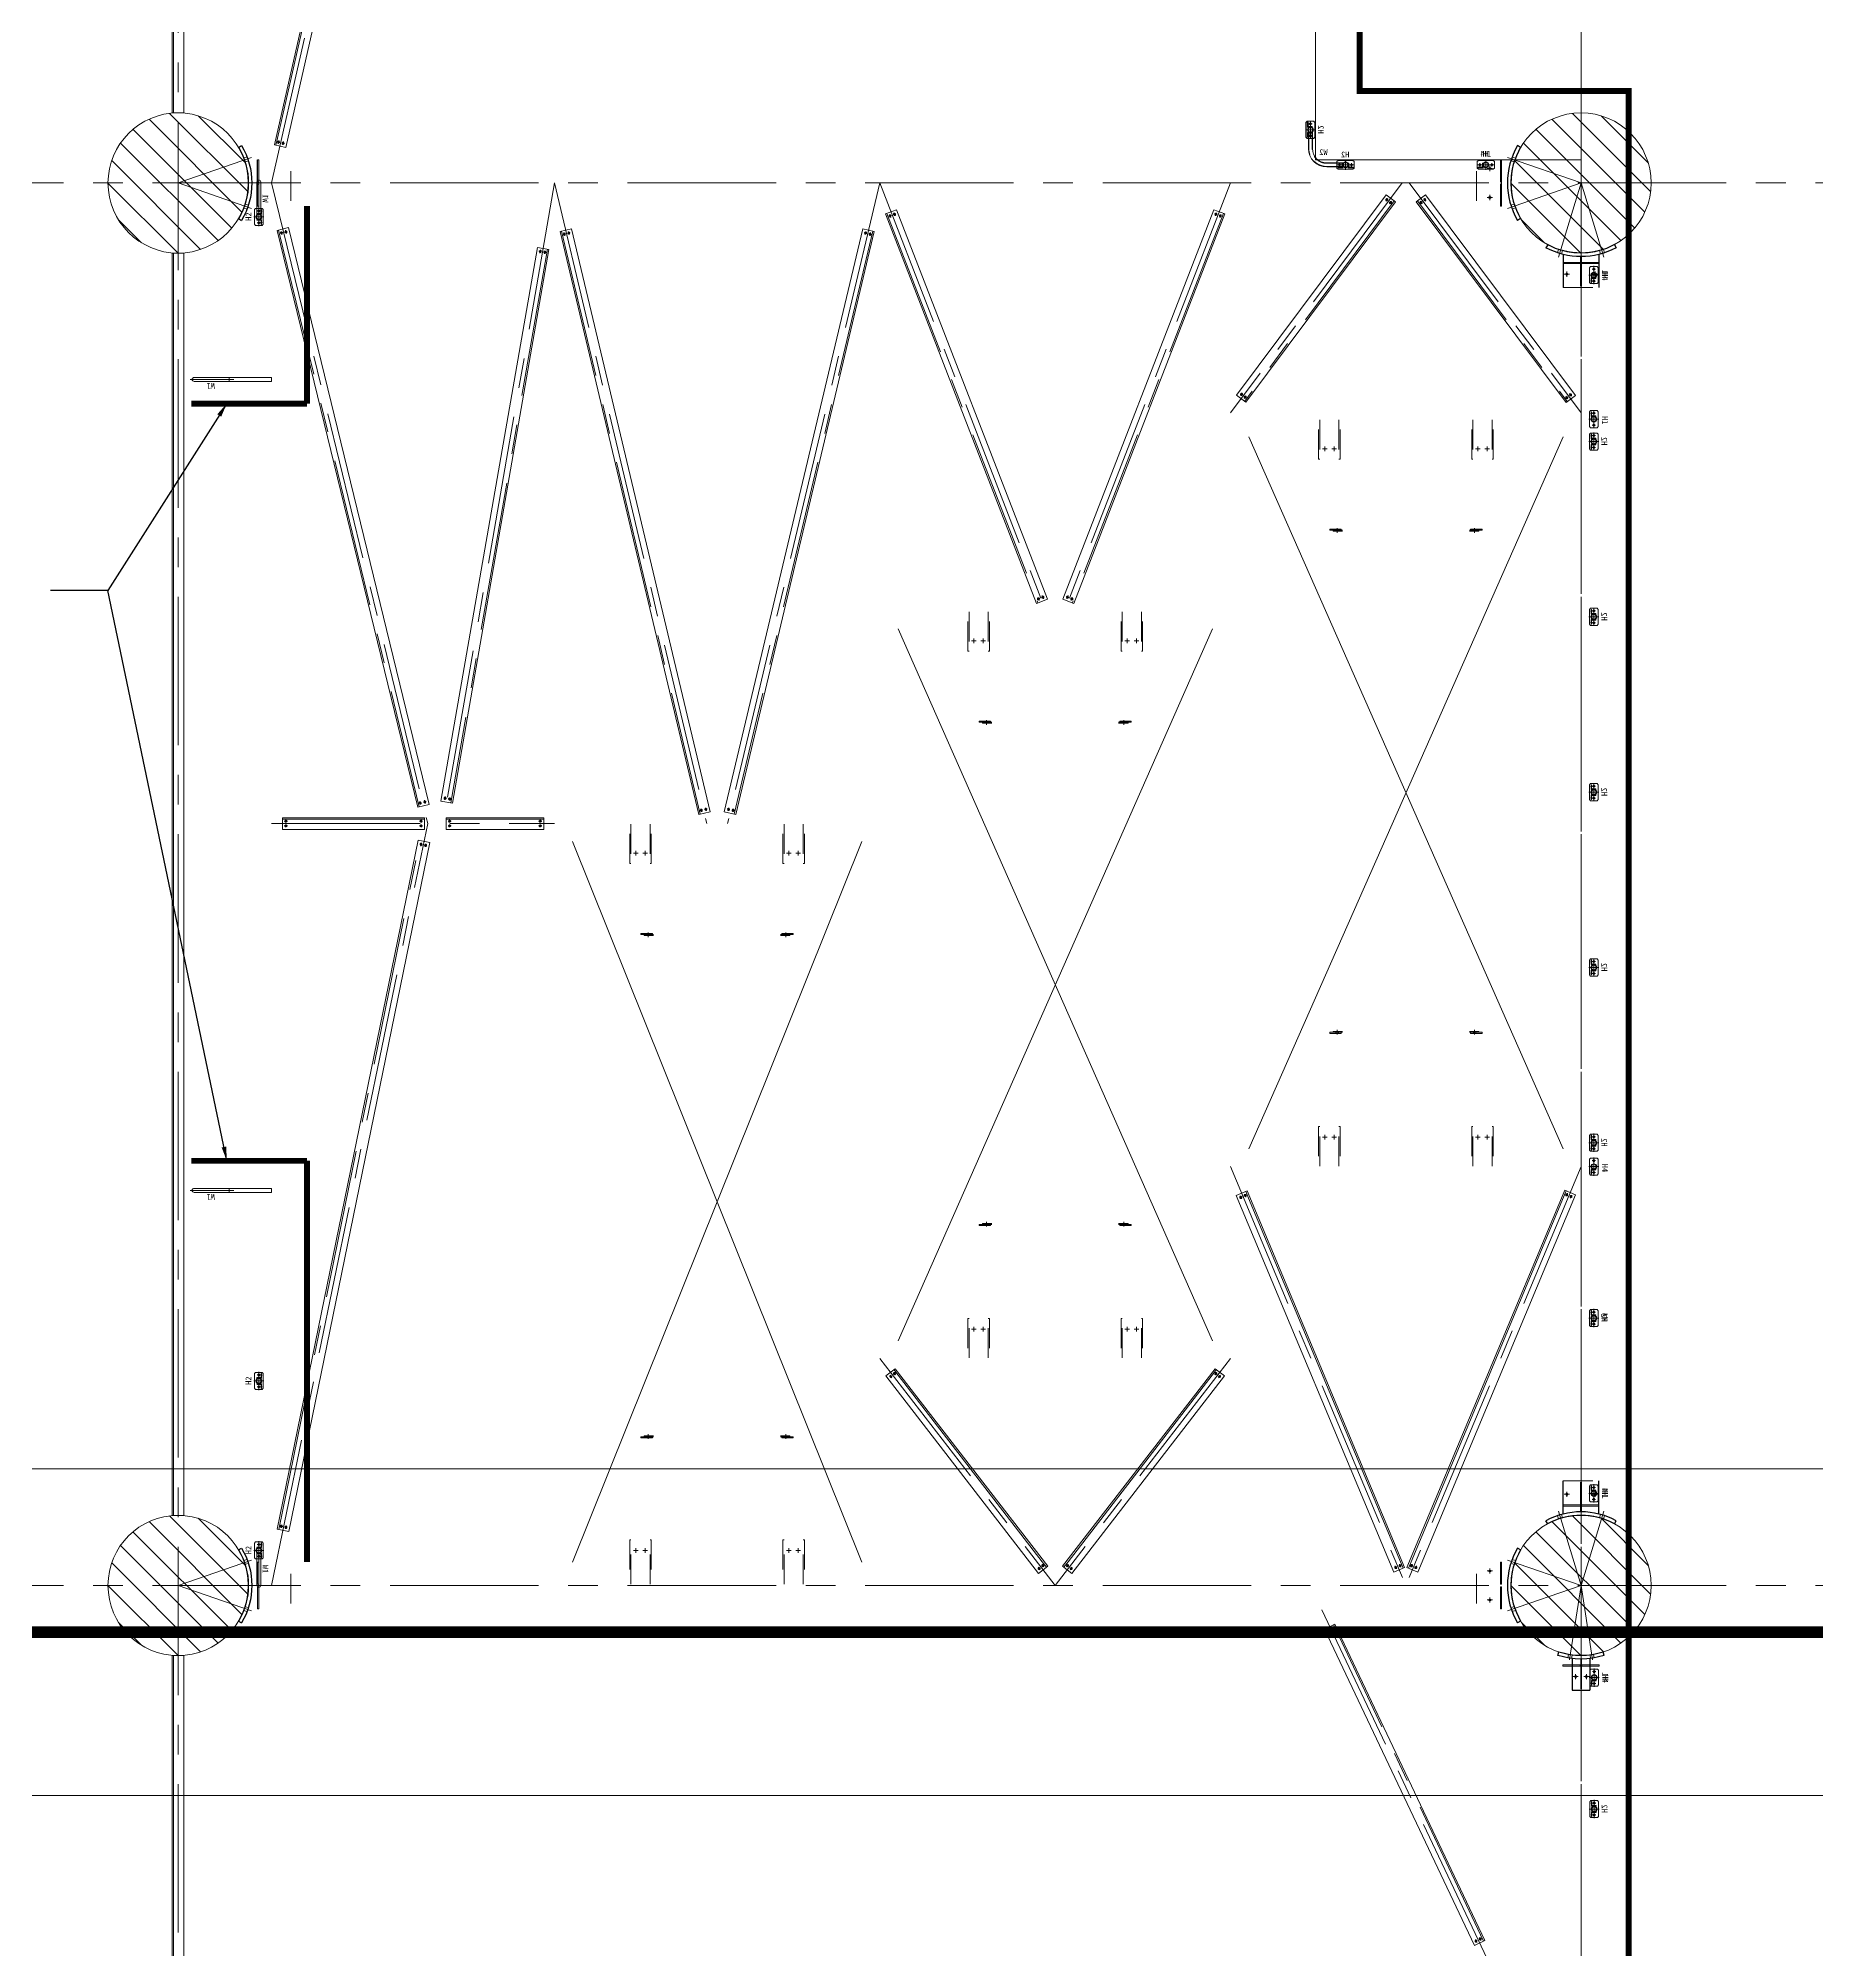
# Model space of a CAD drawing. Header units: millimetres. Extents: x -16602 to 168350, y -134254 to 50573.
# Drawn here: x 121839 to 137052, y -95055 to -78699 of the extents above; entities that cross this region are included whole.
import ezdxf

# ---------------------------------------------------------------- set-up
doc = ezdxf.new("R2010")
doc.units = ezdxf.units.MM
doc.header["$LTSCALE"] = 40
for name, pattern in [('CENTER', [50.8, 31.75, -6.35, 6.35, -6.35]), ('CENTER2', [28.575, 19.05, -3.175, 3.175, -3.175]), ('HIDDEN', [9.525, 6.35, -3.175]), ('HIDDEN2', [4.7625, 3.175, -1.5875]), ('PHANTOM', [63.5, 31.75, -6.35, 6.35, -6.35, 6.35, -6.35])]:
    doc.linetypes.add(name, pattern=pattern)
doc.layers.get('0').update_dxf_attribs({"linetype": 'CONTINUOUS', "lineweight": 13})
doc.layers.get('Defpoints').update_dxf_attribs({"linetype": 'CONTINUOUS', "lineweight": 13})
for name, color, linetype, lineweight in [('01-CEN', 1, 'CENTER', 13), ('02-DIM', 2, 'CONTINUOUS', 13), ('03-HAT', 4, 'CONTINUOUS', 13), ('04-HID', 3, 'HIDDEN', 13), ('05-TXT', 6, 'CONTINUOUS', 13), ('06\\M+5B4D6\\M+5CFDF', 7, 'CONTINUOUS', 30), ('Handrail', 6, 'CONTINUOUS', 13)]:
    doc.layers.add(name, color=color, linetype=linetype, lineweight=lineweight)
doc.layers.get('02-DIM').off()
doc.layers.get('05-TXT').off()
doc.styles.add('ROMANS', font='ROMANS.SHX', dxfattribs={"width": 0.75})
doc.styles.add('T', font='SimSun.ttf', dxfattribs={"height": 100})
doc.dimstyles.new('1TO80$7', dxfattribs={"dimscale": 80, "dimtxt": 2.5, "dimasz": 1.5, "dimexe": 1, "dimexo": 1.5, "dimgap": 1, "dimtad": 0, "dimdec": 0, "dimrnd": 0.5, "dimdsep": 46, "dimtxsty": 'ROMANS', "dimblk1": 'OBLIQUE', "dimblk2": 'OBLIQUE', "dimsah": 1, "dimcen": 0.09, "dimadec": 0, "dimazin": 0, "dimtfac": 0.6, "dimtdec": 0, "dimtmove": 0, "dimatfit": 2, "dimfxl": 0, "dimtolj": 1, "dimarcsym": 0})

# ---------------------------------------------------------------- blocks, each defined once
blk = doc.blocks.new('\\M+5B3A4\\M+5BFD7A')
at = {"layer": '01-CEN'}
for p, q in [((22.5, 0), (-22.5, 0)), ((0, -22.5), (0, 22.5))]:
    blk.add_line(p, q, dxfattribs=at)
at = {"layer": '04-HID'}
for p, q in [((5, 5), (-5, 5)), ((5, -5), (-5, -5))]:
    blk.add_line(p, q, dxfattribs=at)
at = {"layer": '04-HID', "ltscale": 30}
blk.add_circle((0, 0), 5, dxfattribs=at)
for centre, start, end in [((-5, 0), 90, 270), ((5, 0), 270, 90)]:
    blk.add_arc(centre, 5, start, end, dxfattribs=at)
blk = doc.blocks.new('AC2')
at = {"color": 7, "linetype": 'Continuous'}
blk.add_line((680, 155), (680, -155), dxfattribs=at)
at = {"layer": '01-CEN'}
for p, q in [((578, 90), (0, 0)), ((578, -90), (0, 0)), ((578, 90), (637, 99)), ((578, -90), (637, -99))]:
    blk.add_line(p, q, dxfattribs=at)
at = {"layer": '04-HID'}
for p, q in [((590, 107), (620, 112)), ((595, 77), (625, 81)), ((630, 3), (895, 3)), ((590, -107), (620, -112)), ((595, -77), (625, -81)), ((630, -3), (895, -3))]:
    blk.add_line(p, q, dxfattribs=at)
for points in [[(680, 8), (690, 8), (690, 155), (680, 155)], [(680, -8), (690, -8), (690, -155), (680, -155)]]:
    blk.add_lwpolyline(points, close=True, dxfattribs=at)
at = {"layer": '06\\M+5B4D6\\M+5CFDF'}
for p, q in [((598, 199), (569, 189)), ((625, 76), (895, 76)), ((895, 76), (895, -76)), ((625, -76), (895, -76)), ((598, -199), (569, -189))]:
    blk.add_line(p, q, dxfattribs=at)
for radius in [600, 630]:
    blk.add_arc((0, 0), radius, 341.6176, 18.3824, dxfattribs=at)
at = {"layer": '02-DIM', "xscale": -1, "rotation": 180}
for p in [(780, 46), (780, -46)]:
    blk.add_blockref('\\M+5B3A4\\M+5BFD7A', p, dxfattribs=at)
blk = doc.blocks.new('VA2')
at = {"color": 7, "linetype": 'Continuous'}
for p, q in [((680, 200), (680, -199)), ((680, 200), (680, -152)), ((611, 154), (965, 154)), ((611, -154), (965, -154))]:
    blk.add_line(p, q, dxfattribs=at)
at = {"color": 3, "linetype": 'HIDDEN'}
for p, q in [((630, 7), (965, 7)), ((630, -7), (965, -7))]:
    blk.add_line(p, q, dxfattribs=at)
at = {"layer": '01-CEN'}
for q in [(628, 217), (628, -217)]:
    blk.add_line((0, 0), q, dxfattribs=at)
at = {"layer": '04-HID'}
for p, q in [((561, 213), (589, 223)), ((572, 180), (601, 190)), ((965, 154), (965, -154)), ((561, -213), (589, -223)), ((572, -180), (601, -190))]:
    blk.add_line(p, q, dxfattribs=at)
for points in [[(680, 11), (690, 11), (690, 200), (680, 200)], [(680, -11), (690, -11), (690, -199), (680, -199)]]:
    blk.add_lwpolyline(points, close=True, dxfattribs=at)
at = {"layer": '06\\M+5B4D6\\M+5CFDF'}
for p, q in [((517, 305), (543, 320)), ((517, -305), (543, -320))]:
    blk.add_line(p, q, dxfattribs=at)
for radius in [600, 630]:
    blk.add_arc((0, 0), radius, 329.4423, 30.5577, dxfattribs=at)
blk = doc.blocks.new('VA1')
at = {"color": 7, "linetype": 'Continuous'}
for p, q in [((611, 154), (965, 154)), ((611, -154), (965, -154))]:
    blk.add_line(p, q, dxfattribs=at)
at = {"color": 3, "linetype": 'HIDDEN'}
for p, q in [((630, 7), (965, 7)), ((630, -7), (965, -7))]:
    blk.add_line(p, q, dxfattribs=at)
at = {"layer": '01-CEN'}
for q in [(628, 217), (628, -217)]:
    blk.add_line((0, 0), q, dxfattribs=at)
at = {"layer": '04-HID'}
for p, q in [((561, 213), (589, 223)), ((572, 180), (601, 190)), ((965, 154), (965, -154)), ((561, -213), (589, -223)), ((572, -180), (601, -190))]:
    blk.add_line(p, q, dxfattribs=at)
for points in [[(680, 9), (690, 9), (690, 197), (680, 197)], [(680, -9), (690, -9), (690, -197), (680, -197)]]:
    blk.add_lwpolyline(points, close=True, dxfattribs=at)
at = {"layer": '06\\M+5B4D6\\M+5CFDF'}
for p, q in [((517, 305), (543, 320)), ((517, -305), (543, -320))]:
    blk.add_line(p, q, dxfattribs=at)
at = {"layer": '06\\M+5B4D6\\M+5CFDF', "color": 7, "linetype": 'Continuous'}
blk.add_line((680, 197), (680, -197), dxfattribs=at)
at = {"layer": '06\\M+5B4D6\\M+5CFDF'}
for radius in [600, 630]:
    blk.add_arc((0, 0), radius, 329.4423, 30.5577, dxfattribs=at)
blk = doc.blocks.new('V2')
at = {"color": 7, "linetype": 'Continuous'}
for p, q in [((611, 154), (895, 154)), ((611, -154), (895, -154))]:
    blk.add_line(p, q, dxfattribs=at)
at = {"color": 3, "linetype": 'HIDDEN'}
for p, q in [((630, 7), (895, 7)), ((630, -7), (895, -7))]:
    blk.add_line(p, q, dxfattribs=at)
at = {"layer": '01-CEN'}
for q in [(628, 217), (628, -217)]:
    blk.add_line((0, 0), q, dxfattribs=at)
at = {"layer": '04-HID'}
for p, q in [((561, 213), (589, 223)), ((572, 180), (601, 190)), ((895, 154), (895, -154)), ((561, -213), (589, -223)), ((572, -180), (601, -190))]:
    blk.add_line(p, q, dxfattribs=at)
for points in [[(680, 9), (690, 9), (690, 197), (680, 197)], [(680, -9), (690, -9), (690, -197), (680, -197)]]:
    blk.add_lwpolyline(points, close=True, dxfattribs=at)
at = {"layer": '06\\M+5B4D6\\M+5CFDF'}
for p, q in [((517, 305), (543, 320)), ((517, -305), (543, -320))]:
    blk.add_line(p, q, dxfattribs=at)
at = {"layer": '06\\M+5B4D6\\M+5CFDF', "color": 7, "linetype": 'Continuous'}
blk.add_line((680, 197), (680, -197), dxfattribs=at)
at = {"layer": '06\\M+5B4D6\\M+5CFDF'}
for radius in [600, 630]:
    blk.add_arc((0, 0), radius, 329.4423, 30.5577, dxfattribs=at)
at = {"layer": '02-DIM'}
blk.add_blockref('\\M+5B3A4\\M+5BFD7A', (780, 124), dxfattribs=at)
at = {"layer": '02-DIM', "xscale": -1, "rotation": 180}
blk.add_blockref('\\M+5B3A4\\M+5BFD7A', (780, -124), dxfattribs=at)
blk = doc.blocks.new('BE2')
at = {"color": 7, "linetype": 'Continuous'}
blk.add_line((680, 152), (680, -152), dxfattribs=at)
at = {"layer": '01-CEN'}
for q in [(636, 194), (636, -194)]:
    blk.add_line((0, 0), q, dxfattribs=at)
at = {"layer": '04-HID'}
for p, q in [((569, 192), (597, 200)), ((579, 158), (608, 167)), ((630, 5), (895, 5)), ((895, 152), (895, -152)), ((579, -158), (608, -167)), ((630, -5), (895, -5)), ((569, -192), (597, -200))]:
    blk.add_line(p, q, dxfattribs=at)
for points in [[(680, 5), (690, 5), (690, 152), (680, 152)], [(680, -5), (690, -5), (690, -152), (680, -152)]]:
    blk.add_lwpolyline(points, close=True, dxfattribs=at)
at = {"layer": '06\\M+5B4D6\\M+5CFDF'}
for p, q in [((528, 285), (554, 300)), ((611, 152), (895, 152)), ((611, -152), (895, -152)), ((528, -285), (554, -300))]:
    blk.add_line(p, q, dxfattribs=at)
for radius in [600, 630]:
    blk.add_arc((0, 0), radius, 331.5908, 28.4092, dxfattribs=at)
at = {"layer": '02-DIM'}
blk.add_blockref('\\M+5B3A4\\M+5BFD7A', (780, 122), dxfattribs=at)
at = {"layer": '02-DIM', "xscale": -1, "rotation": 180}
blk.add_blockref('\\M+5B3A4\\M+5BFD7A', (780, -122), dxfattribs=at)
blk = doc.blocks.new('V1')
at = {"color": 7, "linetype": 'Continuous'}
for p, q in [((680, 200), (680, -152)), ((680, 200), (680, -200)), ((611, 154), (895, 154)), ((611, -154), (895, -154))]:
    blk.add_line(p, q, dxfattribs=at)
at = {"color": 3, "linetype": 'HIDDEN'}
for p, q in [((630, 7), (895, 7)), ((630, -7), (895, -7))]:
    blk.add_line(p, q, dxfattribs=at)
at = {"layer": '01-CEN'}
for q in [(628, 217), (628, -217)]:
    blk.add_line((0, 0), q, dxfattribs=at)
at = {"layer": '04-HID'}
for p, q in [((561, 213), (589, 223)), ((572, 180), (601, 190)), ((895, 154), (895, -154)), ((561, -213), (589, -223)), ((572, -180), (601, -190))]:
    blk.add_line(p, q, dxfattribs=at)
for points in [[(680, 11), (690, 11), (690, 200), (680, 200)], [(680, -11), (690, -11), (690, -200), (680, -200)]]:
    blk.add_lwpolyline(points, close=True, dxfattribs=at)
at = {"layer": '06\\M+5B4D6\\M+5CFDF'}
for p, q in [((517, 305), (543, 320)), ((517, -305), (543, -320))]:
    blk.add_line(p, q, dxfattribs=at)
for radius in [600, 630]:
    blk.add_arc((0, 0), radius, 329.4423, 30.5577, dxfattribs=at)
at = {"layer": '02-DIM'}
blk.add_blockref('\\M+5B3A4\\M+5BFD7A', (780, 124), dxfattribs=at)
at = {"layer": '02-DIM', "xscale": -1, "rotation": 180}
blk.add_blockref('\\M+5B3A4\\M+5BFD7A', (780, -124), dxfattribs=at)
blk = doc.blocks.new('SB32TOSB32')
at = {"color": 3, "linetype": 'HIDDEN'}
for p, q in [((-56, 0), (-56, -10)), ((-54, 7), (-54, 0)), ((-36, 7), (-36, 0)), ((-34, 0), (-34, -10))]:
    blk.add_line(p, q, dxfattribs=at)
blk.add_lwpolyline([(-10, 0), (-108, 0), (-108, -10), (-10, -10)], close=True, dxfattribs=at)
at = {"layer": '01-CEN'}
blk.add_line((-45, 21), (-45, -19), dxfattribs=at)
at = {"layer": '03-HAT', "color": 3, "linetype": 'HIDDEN'}
for p, q in [((0, 7), (-80, 7)), ((-80, 7), (-80, 0)), ((0, 0), (-80, 0))]:
    blk.add_line(p, q, dxfattribs=at)
blk = doc.blocks.new('040x05a')
for p, q in [((0, 40), (0, 0)), ((2.6, 40), (0, 40)), ((0, 0), (40, 0)), ((5, 11), (5, 37.6)), ((37.6, 5), (11, 5)), ((40, 0), (40, 2.6))]:
    blk.add_line(p, q)
for centre, radius, start, end in [((2.6, 37.6), 2.4, 0, 90), ((11, 11), 6, 180, 270), ((37.6, 2.6), 2.4, 0, 90)]:
    blk.add_arc(centre, radius, start, end)
blk = doc.blocks.new('H2')
at = {"linetype": 'CENTER2'}
for p, q in [((-78, 0), (78, 0)), ((0, -42), (0, 43))]:
    blk.add_line(p, q, dxfattribs=at)
for p, q in [((-73, 28), (-63, 38)), ((-73, 28), (-73, -28)), ((-37, 0), (-65, 0)), ((63, 38), (-63, 38)), ((-51, 14), (-51, -14)), ((37, 0), (65, 0)), ((51, 14), (51, -14)), ((63, 38), (73, 28)), ((73, -28), (73, 28)), ((-63, -38), (-73, -28)), ((-63, -38), (63, -38)), ((-56, -19), (-56, -24)), ((-49, -14), (-49, -29)), ((-42, -19), (-42, -24)), ((42, -19), (42, -24)), ((49, -14), (49, -29)), ((56, -19), (56, -24)), ((73, -28), (63, -38))]:
    blk.add_line(p, q)
for centre, radius in [((-51, 0), 9), ((0, 0), 24.1), ((0, 0), 20.1), ((51, 0), 9)]:
    blk.add_circle(centre, radius)
at = {"extrusion": (0, 0, -1), "zscale": -1}
blk.add_blockref('040x05a', (24, -24), dxfattribs=at)
blk.add_blockref('040x05a', (24, -24))
at = {"ltscale": 30, "style": 'T'}
blk.add_text('H2', height=50, dxfattribs=at).set_placement((-33, 64))
blk = doc.blocks.new('H4')
at = {"linetype": 'CENTER2'}
for p, q in [((78, 0), (-78, 0)), ((0, -42), (0, 43))]:
    blk.add_line(p, q, dxfattribs=at)
for p, q in [((-63, 38), (-73, 28)), ((-73, -28), (-73, 28)), ((-37, 0), (-65, 0)), ((-63, 38), (63, 38)), ((-51, 14), (-51, -14)), ((37, 0), (65, 0)), ((51, 14), (51, -14)), ((73, 28), (63, 38)), ((73, 28), (73, -28)), ((-73, -28), (-63, -38)), ((63, -38), (-63, -38)), ((42, -19), (42, -24)), ((49, -14), (49, -29)), ((56, -19), (56, -24)), ((63, -38), (73, -28))]:
    blk.add_line(p, q)
for centre, radius in [((-51, 0), 9), ((0, 0), 24.1), ((0, 0), 20.1), ((51, 0), 9)]:
    blk.add_circle(centre, radius)
blk.add_blockref('040x05a', (24, -24))
at = {"ltscale": 30, "style": 'T'}
blk.add_text('H4', height=50, dxfattribs=at).set_placement((-24, 70))
blk = doc.blocks.new('W2')
for p, q in [((-17, 0), (17, 0)), ((-17, -160), (-17, 0)), ((17, -160), (17, 0)), ((-300, -283), (-300, -317)), ((-140, -283), (-300, -283)), ((-140, -317), (-300, -317))]:
    blk.add_line(p, q)
at = {"linetype": 'HIDDEN2'}
for p, q in [((-14, -160), (-14, 0)), ((14, -160), (14, 0)), ((-140, -286), (-300, -286)), ((-140, -314), (-300, -314))]:
    blk.add_line(p, q, dxfattribs=at)
for radius in [154, 126]:
    blk.add_arc((-140, -160), radius, 270, 0, dxfattribs=at)
for radius in [157, 123]:
    blk.add_arc((-140, -160), radius, 270, 0)
at = {"style": 'T'}
blk.add_text('W2', height=50, dxfattribs=at).set_placement((-147, -216))
blk = doc.blocks.new('H1')
at = {"linetype": 'CENTER2'}
for p, q in [((-78, 0), (78, 0)), ((0, -42), (0, 43))]:
    blk.add_line(p, q, dxfattribs=at)
for p, q in [((-73, 28), (-63, 38)), ((-73, 28), (-73, -28)), ((-37, 0), (-65, 0)), ((63, 38), (-63, 38)), ((-51, 14), (-51, -14)), ((37, 0), (65, 0)), ((51, 14), (51, -14)), ((63, 38), (73, 28)), ((73, -28), (73, 28)), ((-63, -38), (-73, -28)), ((-63, -38), (63, -38)), ((-56, -19), (-56, -24)), ((-49, -14), (-49, -29)), ((-42, -19), (-42, -24)), ((73, -28), (63, -38))]:
    blk.add_line(p, q)
for centre, radius in [((-51, 0), 9), ((0, 0), 24.1), ((0, 0), 20.1), ((51, 0), 9)]:
    blk.add_circle(centre, radius)
at = {"extrusion": (0, 0, -1), "zscale": -1}
blk.add_blockref('040x05a', (24, -24), dxfattribs=at)
at = {"ltscale": 30, "style": 'T'}
blk.add_text('H1', height=50, dxfattribs=at).set_placement((-27, 70))
blk = doc.blocks.new('A$C03DB0837')
at = {"layer": 'Handrail'}
for name, p, rotation in [('H4', (109.9, -787.8), 270), ('H2', (109.9, -2287.8), 270), ('H2', (109.9, -3787.8), 270), ('H2', (109.9, -5287.8), 270), ('H2', (109.9, -6787.8), 270), ('H2', (109.9, -8287.8), 270), ('H2', (109.9, -9787.8), 270), ('H1', (109.9, -11212.2), 270), ('W2', (-2314.55, -12454.9), 180), ('H2', (-2014.55, -12154.9), 180), ('H4', (-814.55, -12154.9), 180)]:
    blk.add_blockref(name, p, dxfattribs=dict(at, rotation=rotation))
blk = doc.blocks.new('A$C24083448')
at = {"layer": 'Handrail', "xscale": -1, "rotation": 270}
blk.add_blockref('H2', (-2315, -59545), dxfattribs=at)
blk = doc.blocks.new('A$C2DE92BC2')
at = {"layer": 'Handrail'}
for p, q in [((-17, 0), (17, 0)), ((-17, -300), (-17, 0)), ((17, -300), (17, 0))]:
    blk.add_line(p, q, dxfattribs=at)
at = {"layer": 'Handrail', "linetype": 'CENTER2'}
blk.add_line((0, -334), (0, 40), dxfattribs=at)
at = {"layer": 'Handrail', "ltscale": 30}
blk.add_arc((0, -300), 16.8, 180, 0, dxfattribs=at)
at = {"layer": 'Handrail', "style": 'T'}
blk.add_text('W1', height=50, rotation=270, dxfattribs=at).set_placement((32, -123))
blk = doc.blocks.new('_OBLIQUE')
at = {"color": 0, "linetype": 'ByBlock'}
blk.add_line((-0.5, -0.5), (0.5, 0.5), dxfattribs=at)

msp = doc.modelspace()

# ---------------------------------------------------------------- hatches: boundary and pattern name
h = msp.add_hatch()
h.set_pattern_fill('ANSI31', color=256, scale=50, style=0)
h.set_pattern_definition([(315, (19853.43, -78833.53), (-112.2532, -112.2532), [])])
edge = h.paths.add_edge_path()
edge.add_arc((123035.6, -79938), 600, 0, 360, ccw=False)
h = msp.add_hatch()
h.set_pattern_fill('ANSI31', color=256, scale=50, style=0)
h.set_pattern_definition([(315, (31853.43, -78833.53), (-112.2532, -112.2532), [])])
edge = h.paths.add_edge_path()
edge.add_arc((135035.6, -79938), 600, 0, 360, ccw=False)
h = msp.add_hatch()
h.set_pattern_fill('ANSI31', color=256, scale=50, style=0)
h.set_pattern_definition([(315, (19853.43, -90833.53), (-112.2532, -112.2532), [])])
edge = h.paths.add_edge_path()
edge.add_arc((123035.6, -91938), 600, 0, 360, ccw=False)
h = msp.add_hatch()
h.set_pattern_fill('ANSI31', color=256, scale=50, style=0)
h.set_pattern_definition([(315, (31853.43, -90833.53), (-112.2532, -112.2532), [])])
edge = h.paths.add_edge_path()
edge.add_arc((135035.6, -91938), 600, 0, 360, ccw=False)

# ---------------------------------------------------------------- linework, layer by layer
at = {"ltscale": 30}
msp.add_lwpolyline([(132763.6, -68147.5), (135035.6, -68147.5), (135035.6, -79740.6), (132763.6, -79740.6)], close=True, dxfattribs=at)
for points in [[(123085.6, -79338), (123085.6, -68538), (122985.6, -68538), (122985.6, -79338)], [(123858.7, -79610.9), (125115.1, -74080.2), (125212.6, -74102.4), (123956.2, -79633)], [(133448.2, -80099.3), (132169, -81812.2), (132088.9, -81752.4), (133368.1, -80039.5)], [(133625, -80099.3), (134907.1, -81816.1), (134987.3, -81756.3), (133705.1, -80039.5)], [(129086.8, -80203.3), (130378.3, -83535.2), (130471.5, -83499), (129180, -80167.1)], [(131988.4, -80203.3), (130697, -83535.2), (130603.7, -83499), (131895.2, -80167.1)], [(123882.9, -80343.6), (125084.6, -85279.3), (125181.8, -85255.7), (123980.1, -80319.9)], [(126303, -80353.6), (127488.3, -85342), (127585.6, -85318.9), (126400.3, -80330.5)], [(128990.3, -80353.6), (127804.9, -85342), (127707.6, -85318.9), (128893, -80330.5)], [(123085.6, -91338), (123085.6, -80538), (122985.6, -80538), (122985.6, -91338)], [(126207.3, -80506.8), (125382.4, -85243.6), (125283.9, -85226.5), (126108.8, -80489.6)], [(123928, -85369), (125143.2, -85369), (125143.2, -85469), (123928, -85469)], [(125328, -85369), (126163.2, -85369), (126163.2, -85469), (125328, -85469)], [(123883.4, -91455.2), (125089.8, -85561.8), (125187.8, -85581.8), (123981.4, -91475.2)], [(132179, -88562.5), (133526.7, -91784.6), (133434.4, -91823.2), (132086.8, -88601.1)], [(134897.1, -88555.6), (133546.6, -91784.6), (133638.8, -91823.2), (134989.4, -88594.2)], [(129168.3, -90083.4), (130474, -91773.9), (130394.9, -91835), (129089.2, -90144.6)], [(131906.9, -90083.4), (130601.2, -91773.9), (130680.3, -91835), (131986.1, -90144.6)], [(132840.5, -92310.5), (134123.4, -95019.8), (134213.8, -94977), (132930.8, -92267.7)], [(123085.6, -103338), (123085.6, -92538), (122985.6, -92538), (122985.6, -103338)]]:
    msp.add_lwpolyline(points, close=True)
for points in [[(122997, -79338), (122997, -79278), (122997, -68598), (122997, -68538)], [(123871.3, -79613.7), (123884.6, -79555.2), (125114.4, -74141.6), (125127.7, -74083.1)], [(122997, -91338), (122997, -91278), (122997, -80598), (122997, -80538)], [(123928, -85382), (123988, -85382), (125083.2, -85382), (125143.2, -85382)], [(125328, -85382), (125388, -85382), (126103.2, -85382), (126163.2, -85382)], [(132167, -88567.5), (132190.2, -88622.9), (133491.5, -91734.3), (133514.7, -91789.6)], [(134909.1, -88560.6), (134886, -88615.9), (133581.7, -91734.3), (133558.6, -91789.6)], [(129158, -90091.4), (129194.7, -90138.9), (130427.1, -91734.4), (130463.8, -91781.9)], [(131917.2, -90091.4), (131880.5, -90138.9), (130648.2, -91734.4), (130611.5, -91781.9)], [(122997, -103338), (122997, -103278), (122997, -92598), (122997, -92538)]]:
    msp.add_lwpolyline(points)
for points in [[(123887.1, -79589.6), (123888.4, -79583.8, -1), (123902.1, -79586.9), (123900.7, -79592.7, -1), (123887.1, -79589.6)], [(123926.1, -79598.5), (123927.4, -79592.6, -1), (123941.1, -79595.7), (123939.7, -79601.6, -1), (123926.1, -79598.5)], [(133381.6, -80083.3), (133378, -80088.1, -1), (133366.8, -80079.7), (133370.4, -80074.9, -1), (133381.6, -80083.3)], [(133413.7, -80107.2), (133410.1, -80112, -1), (133398.9, -80103.6), (133402.4, -80098.8, -1), (133413.7, -80107.2)], [(133659.6, -80107.2), (133663.2, -80112, 1), (133674.4, -80103.6), (133670.8, -80098.8, 1), (133659.6, -80107.2)], [(133691.6, -80083.3), (133695.2, -80088.1, 1), (133706.4, -80079.7), (133702.8, -80074.9, 1), (133691.6, -80083.3)], [(129118, -80220.1), (129120.2, -80225.7, 1), (129133.2, -80220.7), (129131.1, -80215.1, 1), (129118, -80220.1)], [(129155.3, -80205.7), (129157.5, -80211.3, 1), (129170.5, -80206.2), (129168.4, -80200.6, 1), (129155.3, -80205.7)], [(131919.9, -80205.7), (131917.8, -80211.3, -1), (131904.7, -80206.2), (131906.9, -80200.6, -1), (131919.9, -80205.7)], [(131957.2, -80220.1), (131955.1, -80225.7, -1), (131942, -80220.7), (131944.2, -80215.1, -1), (131957.2, -80220.1)], [(123911.6, -80364.4), (123913.1, -80370.2, 1), (123926.7, -80366.9), (123925.2, -80361.1, 1), (123911.6, -80364.4)], [(123950.5, -80354.9), (123951.9, -80360.8, 1), (123965.5, -80357.4), (123964.1, -80351.6, 1), (123950.5, -80354.9)], [(126331.6, -80374.6), (126333, -80380.4, 1), (126346.6, -80377.2), (126345.2, -80371.3, 1), (126331.6, -80374.6)], [(126370.5, -80365.3), (126371.9, -80371.1, 1), (126385.5, -80367.9), (126384.1, -80362.1, 1), (126370.5, -80365.3)], [(128922.7, -80365.3), (128921.3, -80371.1, -1), (128907.7, -80367.9), (128909.1, -80362.1, -1), (128922.7, -80365.3)], [(128961.6, -80374.6), (128960.2, -80380.4, -1), (128946.6, -80377.2), (128948, -80371.3, -1), (128961.6, -80374.6)], [(126140.6, -80522.5), (126139.6, -80528.5, -1), (126125.8, -80526.1), (126126.8, -80520.1, -1), (126140.6, -80522.5)], [(126180, -80529.4), (126179, -80535.3, -1), (126165.2, -80532.9), (126166.2, -80527, -1), (126180, -80529.4)], [(132138.3, -81748.1), (132134.7, -81752.9, -1), (132123.5, -81744.5), (132127.1, -81739.7, -1), (132138.3, -81748.1)], [(132170.3, -81772), (132166.7, -81776.8, -1), (132155.5, -81768.4), (132159.1, -81763.6, -1), (132170.3, -81772)], [(134905.8, -81775.9), (134909.4, -81780.7, 1), (134920.6, -81772.3), (134917, -81767.5, 1), (134905.8, -81775.9)], [(134937.9, -81752), (134941.5, -81756.8, 1), (134952.7, -81748.4), (134949.1, -81743.6, 1), (134937.9, -81752)], [(130387.8, -83496.1), (130390, -83501.7, 1), (130403, -83496.6), (130400.8, -83491, 1), (130387.8, -83496.1)], [(130425.1, -83481.6), (130427.2, -83487.2, 1), (130440.3, -83482.2), (130438.1, -83476.6, 1), (130425.1, -83481.6)], [(130650.2, -83481.6), (130648, -83487.2, -1), (130634.9, -83482.2), (130637.1, -83476.6, -1), (130650.2, -83481.6)], [(130687.4, -83496.1), (130685.3, -83501.7, -1), (130672.2, -83496.6), (130674.4, -83491, -1), (130687.4, -83496.1)], [(125325, -85206.2), (125326, -85200.3, 1), (125312.2, -85197.9), (125311.2, -85203.8, 1), (125325, -85206.2)], [(125364.4, -85213.1), (125365.4, -85207.2, 1), (125351.6, -85204.8), (125350.6, -85210.7, 1), (125364.4, -85213.1)], [(125100.6, -85247.6), (125099.2, -85241.8, -1), (125112.8, -85238.5), (125114.2, -85244.3, -1), (125100.6, -85247.6)], [(125139.5, -85238.2), (125138, -85232.3, -1), (125151.6, -85229), (125153.1, -85234.9, -1), (125139.5, -85238.2)], [(127504.5, -85310.4), (127503.1, -85304.6, -1), (127516.7, -85301.3), (127518.1, -85307.2, -1), (127504.5, -85310.4)], [(127543.4, -85301.1), (127542, -85295.3, -1), (127555.6, -85292.1), (127557, -85297.9, -1), (127543.4, -85301.1)], [(127749.9, -85301.1), (127751.2, -85295.3, 1), (127737.6, -85292.1), (127736.2, -85297.9, 1), (127749.9, -85301.1)], [(127788.8, -85310.4), (127790.2, -85304.6, 1), (127776.5, -85301.3), (127775.2, -85307.2, 1), (127788.8, -85310.4)], [(123955, -85392), (123961, -85392, -1), (123961, -85406), (123955, -85406, -1), (123955, -85392)], [(123955, -85432), (123961, -85432, -1), (123961, -85446), (123955, -85446, -1), (123955, -85432)], [(125116.2, -85392), (125110.2, -85392, 1), (125110.2, -85406), (125116.2, -85406, 1), (125116.2, -85392)], [(125116.2, -85432), (125110.2, -85432, 1), (125110.2, -85446), (125116.2, -85446, 1), (125116.2, -85432)], [(125355, -85392), (125361, -85392, -1), (125361, -85406), (125355, -85406, -1), (125355, -85392)], [(125355, -85432), (125361, -85432, -1), (125361, -85446), (125355, -85446, -1), (125355, -85432)], [(126136.2, -85392), (126130.2, -85392, 1), (126130.2, -85406), (126136.2, -85406, 1), (126136.2, -85392)], [(126136.2, -85432), (126130.2, -85432, 1), (126130.2, -85446), (126136.2, -85446, 1), (126136.2, -85432)], [(125107, -85592.8), (125105.8, -85598.7, 1), (125119.5, -85601.5), (125120.7, -85595.6, 1), (125107, -85592.8)], [(125146.1, -85600.9), (125144.9, -85606.7, 1), (125158.7, -85609.5), (125159.9, -85603.7, 1), (125146.1, -85600.9)], [(132131.3, -88611.7), (132133.6, -88617.3, -1), (132120.7, -88622.7), (132118.4, -88617.1, -1), (132131.3, -88611.7)], [(132168.2, -88596.3), (132170.5, -88601.8, -1), (132157.6, -88607.2), (132155.3, -88601.7, -1), (132168.2, -88596.3)], [(134907.9, -88589.4), (134905.6, -88594.9, 1), (134918.5, -88600.3), (134920.8, -88594.8, 1), (134907.9, -88589.4)], [(134944.8, -88604.8), (134942.5, -88610.3, 1), (134955.4, -88615.7), (134957.7, -88610.2, 1), (134944.8, -88604.8)], [(129166.6, -90118.9), (129170.3, -90123.6, -1), (129159.2, -90132.2), (129155.5, -90127.4, -1), (129166.6, -90118.9)], [(131908.6, -90118.9), (131904.9, -90123.6, 1), (131916, -90132.2), (131919.7, -90127.4, 1), (131908.6, -90118.9)], [(129135, -90143.3), (129138.6, -90148.1, -1), (129127.6, -90156.6), (129123.9, -90151.9, -1), (129135, -90143.3)], [(131940.3, -90143.3), (131936.6, -90148.1, 1), (131947.7, -90156.6), (131951.3, -90151.9, 1), (131940.3, -90143.3)], [(123911.4, -91433.3), (123912.6, -91427.4, -1), (123926.3, -91430.3), (123925.1, -91436.1, -1), (123911.4, -91433.3)], [(123950.6, -91441.3), (123951.8, -91435.5, -1), (123965.5, -91438.3), (123964.3, -91444.2, -1), (123950.6, -91441.3)], [(130407.7, -91791.1), (130404, -91786.3, 1), (130392.9, -91794.9), (130396.6, -91799.6, 1), (130407.7, -91791.1)], [(130439.3, -91766.6), (130435.7, -91761.9, 1), (130424.6, -91770.4), (130428.3, -91775.2, 1), (130439.3, -91766.6)], [(130635.9, -91766.6), (130639.6, -91761.9, -1), (130650.6, -91770.4), (130647, -91775.2, -1), (130635.9, -91766.6)], [(130667.5, -91791.1), (130671.2, -91786.3, -1), (130682.3, -91794.9), (130678.6, -91799.6, -1), (130667.5, -91791.1)], [(133458.1, -91784), (133455.8, -91778.5, 1), (133442.9, -91783.9), (133445.2, -91789.4, 1), (133458.1, -91784)], [(133495, -91768.6), (133492.7, -91763, 1), (133479.8, -91768.4), (133482.1, -91774, 1), (133495, -91768.6)], [(133578.2, -91768.6), (133580.5, -91763, -1), (133593.4, -91768.4), (133591.1, -91774, -1), (133578.2, -91768.6)], [(133615.1, -91784), (133617.4, -91778.5, -1), (133630.3, -91783.9), (133628, -91789.4, -1), (133615.1, -91784)], [(132872.8, -92325), (132875.4, -92330.5, 1), (132888, -92324.5), (132885.5, -92319, 1), (132872.8, -92325)], [(132909, -92307.9), (132911.5, -92313.3, 1), (132924.2, -92307.3), (132921.6, -92301.9, 1), (132909, -92307.9)], [(134132.6, -94985.6), (134130.1, -94980.2, -1), (134142.7, -94974.2), (134145.3, -94979.6, -1), (134132.6, -94985.6)], [(134168.8, -94968.5), (134166.2, -94963.1, -1), (134178.9, -94957.1), (134181.4, -94962.5, -1), (134168.8, -94968.5)]]:
    msp.add_lwpolyline(points, format="xyb")
at = {"color": 3, "linetype": 'HIDDEN'}
for points in [[(132800.9, -81964), (132800.9, -82301.4), (132790.9, -82301.4), (132790.9, -81964)], [(132965, -81964), (132965, -82301.4), (132975, -82301.4), (132975, -81964)], [(134110.9, -81964), (134110.9, -82301.4), (134100.9, -82301.4), (134100.9, -81964)], [(134275, -81964), (134275, -82301.4), (134285, -82301.4), (134285, -81964)], [(129800.9, -83607), (129800.9, -83944.4), (129790.9, -83944.4), (129790.9, -83607)], [(129965, -83607), (129965, -83944.4), (129975, -83944.4), (129975, -83607)], [(131110.9, -83607), (131110.9, -83944.4), (131100.9, -83944.4), (131100.9, -83607)], [(131275, -83607), (131275, -83944.4), (131285, -83944.4), (131285, -83607)], [(126908.4, -85424), (126908.4, -85761.4), (126898.4, -85761.4), (126898.4, -85424)], [(127072.5, -85424), (127072.5, -85761.4), (127082.5, -85761.4), (127082.5, -85424)], [(128218.4, -85424), (128218.4, -85761.4), (128208.4, -85761.4), (128208.4, -85424)], [(128382.5, -85424), (128382.5, -85761.4), (128392.5, -85761.4), (128392.5, -85424)], [(132800.9, -88349.1), (132800.9, -88011.6), (132790.9, -88011.6), (132790.9, -88349.1)], [(132965, -88349.1), (132965, -88011.6), (132975, -88011.6), (132975, -88349.1)], [(134110.9, -88349.1), (134110.9, -88011.6), (134100.9, -88011.6), (134100.9, -88349.1)], [(134275, -88349.1), (134275, -88011.6), (134285, -88011.6), (134285, -88349.1)], [(129800.9, -89991.1), (129800.9, -89653.6), (129790.9, -89653.6), (129790.9, -89991.1)], [(129965, -89991.1), (129965, -89653.6), (129975, -89653.6), (129975, -89991.1)], [(131110.9, -89991.1), (131110.9, -89653.6), (131100.9, -89653.6), (131100.9, -89991.1)], [(131275, -89991.1), (131275, -89653.6), (131285, -89653.6), (131285, -89991.1)], [(126908.4, -91926.7), (126908.4, -91548.5), (126898.4, -91548.5), (126898.4, -91926.7)], [(127072.5, -91926.7), (127072.5, -91548.5), (127082.5, -91548.5), (127082.5, -91926.7)], [(128218.4, -91926.7), (128218.4, -91548.5), (128208.4, -91548.5), (128208.4, -91926.7)], [(128382.5, -91926.7), (128382.5, -91548.5), (128392.5, -91548.5), (128392.5, -91926.7)]]:
    msp.add_lwpolyline(points, dxfattribs=at)
at = {"linetype": 'PHANTOM', "const_width": 100}
msp.add_lwpolyline([(97910.5, -92338), (168300.2, -92338)], dxfattribs=at)
at = {"color": 9}
for centre in [(123035.6, -79938), (135035.6, -79938), (123035.6, -91938), (135035.6, -91938)]:
    msp.add_circle(centre, 600, dxfattribs=at)
for centre in [(123894.6, -79588.3), (123933.6, -79597.1), (133374.2, -80081.5), (133406.3, -80105.4), (133667, -80105.4), (133699, -80081.5), (129125.6, -80220.4), (129162.9, -80205.9), (131912.3, -80205.9), (131949.6, -80220.4), (123919.2, -80365.7), (123958, -80356.2), (126339.1, -80375.9), (126378, -80366.6), (128915.2, -80366.6), (128954.1, -80375.9), (126133.2, -80524.3), (126172.6, -80531.2), (132130.9, -81746.3), (132162.9, -81770.2), (134913.2, -81774.1), (134945.3, -81750.2), (130395.4, -83496.4), (130432.7, -83481.9), (130642.5, -83481.9), (130679.8, -83496.4), (125318.6, -85202.1), (125358, -85208.9), (125106.7, -85243.1), (125145.5, -85233.6), (127510.6, -85305.9), (127549.5, -85296.6), (127743.7, -85296.6), (127782.7, -85305.9), (123958, -85399), (123958, -85439), (125113.2, -85399), (125113.2, -85439), (125358, -85399), (125358, -85439), (126133.2, -85399), (126133.2, -85439), (125113.2, -85597.2), (125152.4, -85605.2), (132126, -88617.2), (132162.9, -88601.8), (134913.2, -88594.8), (134950.1, -88610.3), (129162.9, -90125.5), (131912.3, -90125.5), (129131.3, -90150), (131944, -90150), (123918.8, -91431.8), (123958, -91439.8), (130400.3, -91793), (130432, -91768.5), (130643.3, -91768.5), (130674.9, -91793), (133450.5, -91783.9), (133487.4, -91768.5), (133585.8, -91768.5), (133622.7, -91783.9), (132880.4, -92324.8), (132916.6, -92307.6), (134137.7, -94979.9), (134173.8, -94962.8)]:
    msp.add_circle(centre, 7.5)
at = {"layer": '01-CEN'}
for p, q in [((123035.6, 34377.6), (123035.6, -134253.7)), ((135035.6, 34377.6), (135035.6, -134253.7)), ((135035.6, -134253.7), (135035.6, 34377.6)), ((123835.6, -79938), (125198.6, -73938)), ((123905.8, -79590.8), (123883.3, -79585.7)), ((123897.7, -79574.6), (123891.5, -79601.9)), ((123944.8, -79599.7), (123922.4, -79594.6)), ((123936.7, -79583.5), (123930.5, -79610.8)), ((116720, -79938), (153351.3, -79938)), ((123835.6, -79938), (125170.1, -85419)), ((126255.6, -79938), (125301.1, -85419)), ((126255.6, -79938), (127558, -85419)), ((129037.6, -79938), (127735.2, -85419)), ((129037.6, -79938), (130457.8, -83602)), ((132037.6, -79938), (130617.4, -83602)), ((133506.3, -79938), (132037.6, -81904.6)), ((133566.9, -79938), (135035.6, -81904.6)), ((133437.8, -80091.5), (132158.6, -81804.4)), ((133365, -80074.6), (133383.4, -80088.4)), ((133365.8, -80092.7), (133382.6, -80070.3)), ((133397, -80098.5), (133415.5, -80112.3)), ((133397.9, -80116.6), (133414.6, -80094.2)), ((133635.4, -80091.5), (134917.5, -81808.3)), ((133676.2, -80098.5), (133657.8, -80112.3)), ((133675.4, -80116.6), (133658.6, -80094.2)), ((133708.2, -80074.6), (133689.8, -80088.4)), ((133707.4, -80092.7), (133690.6, -80070.3)), ((129098.9, -80198.6), (130390.4, -83530.5)), ((129136.3, -80216.2), (129114.9, -80224.6)), ((129130.7, -80233.4), (129120.6, -80207.3)), ((129173.6, -80201.8), (129152.2, -80210.1)), ((129168, -80219), (129157.9, -80192.9)), ((131976.3, -80198.6), (130684.8, -83530.5)), ((131901.6, -80201.8), (131923, -80210.1)), ((131907.3, -80219), (131917.4, -80192.9)), ((131938.9, -80216.2), (131960.3, -80224.6)), ((131944.6, -80233.4), (131954.7, -80207.3)), ((123895.5, -80340.5), (125097.3, -85276.2)), ((123930.3, -80362.9), (123908, -80368.4)), ((123922.5, -80379.3), (123915.8, -80352)), ((123969.2, -80353.5), (123946.8, -80358.9)), ((123961.3, -80369.8), (123954.7, -80342.6)), ((126315.6, -80350.6), (127501, -85339)), ((126350.3, -80373.2), (126327.9, -80378.5)), ((126342.3, -80389.5), (126335.9, -80362.2)), ((126389.2, -80363.9), (126366.8, -80369.3)), ((126381.3, -80380.2), (126374.8, -80353)), ((128977.6, -80350.6), (127792.3, -85339)), ((128904, -80363.9), (128926.4, -80369.3)), ((128912, -80380.2), (128918.5, -80353)), ((128942.9, -80373.2), (128965.3, -80378.5)), ((128950.9, -80389.5), (128957.4, -80362.2)), ((126194.5, -80504.5), (125369.6, -85241.4)), ((126121.9, -80522.3), (126144.5, -80526.3)), ((126130.8, -80538.1), (126135.6, -80510.5)), ((126161.3, -80529.2), (126184, -80533.1)), ((126170.2, -80545), (126175, -80517.4)), ((132121.7, -81739.4), (132140.1, -81753.2)), ((132122.5, -81757.5), (132139.2, -81735.1)), ((132153.7, -81763.3), (132172.1, -81777.1)), ((132154.5, -81781.4), (132171.3, -81759)), ((134922.4, -81767.2), (134904, -81781)), ((134921.6, -81785.3), (134904.8, -81762.9)), ((134954.5, -81743.3), (134936.1, -81757.1)), ((134953.6, -81761.4), (134936.9, -81739)), ((132822.9, -82211.4), (132862.9, -82211.4)), ((132842.9, -82231.4), (132842.9, -82191.4)), ((132942.9, -82211.4), (132902.9, -82211.4)), ((132922.9, -82231.4), (132922.9, -82191.4)), ((134132.9, -82211.4), (134172.9, -82211.4)), ((134152.9, -82231.4), (134152.9, -82191.4)), ((134252.9, -82211.4), (134212.9, -82211.4)), ((134232.9, -82231.4), (134232.9, -82191.4)), ((130406.1, -83492.2), (130384.7, -83500.5)), ((130400.5, -83509.4), (130390.3, -83483.3)), ((130443.4, -83477.8), (130422, -83486.1)), ((130437.8, -83495), (130427.6, -83468.9)), ((130631.8, -83477.8), (130653.3, -83486.1)), ((130637.5, -83495), (130647.6, -83468.9)), ((130669.1, -83492.2), (130690.6, -83500.5)), ((130674.8, -83509.4), (130684.9, -83483.3)), ((129822.9, -83854.4), (129862.9, -83854.4)), ((129842.9, -83874.4), (129842.9, -83834.4)), ((129942.9, -83854.4), (129902.9, -83854.4)), ((129922.9, -83874.4), (129922.9, -83834.4)), ((131132.9, -83854.4), (131172.9, -83854.4)), ((131152.9, -83874.4), (131152.9, -83834.4)), ((131252.9, -83854.4), (131212.9, -83854.4)), ((131232.9, -83874.4), (131232.9, -83834.4)), ((125307.3, -85200.1), (125329.9, -85204)), ((125321, -85188.3), (125316.2, -85215.9)), ((125346.7, -85207), (125369.3, -85210.9)), ((125360.4, -85195.1), (125355.6, -85222.7)), ((125117.9, -85240.3), (125095.5, -85245.8)), ((125103.4, -85229.5), (125110, -85256.7)), ((125156.7, -85230.9), (125134.4, -85236.3)), ((125142.2, -85220), (125148.9, -85247.2)), ((127521.8, -85303.2), (127499.4, -85308.5)), ((127507.3, -85292.2), (127513.8, -85319.5)), ((127560.7, -85294), (127538.3, -85299.3)), ((127546.3, -85283), (127552.7, -85310.2)), ((127732.6, -85294), (127754.9, -85299.3)), ((127747, -85283), (127740.5, -85310.2)), ((127771.5, -85303.2), (127793.8, -85308.5)), ((127785.9, -85292.2), (127779.4, -85319.5)), ((123835.6, -91938), (125170.1, -85419)), ((123835.6, -85419), (126255.6, -85419)), ((123972, -85399), (123944, -85399)), ((123972, -85439), (123944, -85439)), ((123958, -85410.5), (123958, -85387.5)), ((123958, -85450.5), (123958, -85427.5)), ((125099.2, -85399), (125127.2, -85399)), ((125099.2, -85439), (125127.2, -85439)), ((125113.2, -85410.5), (125113.2, -85387.5)), ((125113.2, -85450.5), (125113.2, -85427.5)), ((125372, -85399), (125344, -85399)), ((125372, -85439), (125344, -85439)), ((125358, -85410.5), (125358, -85387.5)), ((125358, -85450.5), (125358, -85427.5)), ((126119.2, -85399), (126147.2, -85399)), ((126119.2, -85439), (126147.2, -85439)), ((126133.2, -85410.5), (126133.2, -85387.5)), ((126133.2, -85450.5), (126133.2, -85427.5)), ((123896.2, -91457.8), (125102.6, -85564.4)), ((125124.5, -85599.5), (125101.9, -85594.9)), ((125110.4, -85610.9), (125116, -85583.5)), ((125163.7, -85607.5), (125141.1, -85602.9)), ((125149.6, -85618.9), (125155.2, -85591.5)), ((126930.5, -85671.4), (126970.5, -85671.4)), ((126950.5, -85691.4), (126950.5, -85651.4)), ((127050.5, -85671.4), (127010.5, -85671.4)), ((127030.5, -85691.4), (127030.5, -85651.4)), ((128240.5, -85671.4), (128280.5, -85671.4)), ((128260.5, -85691.4), (128260.5, -85651.4)), ((128360.5, -85671.4), (128320.5, -85671.4)), ((128340.5, -85691.4), (128340.5, -85651.4)), ((132822.9, -88101.6), (132862.9, -88101.6)), ((132842.9, -88081.6), (132842.9, -88121.6)), ((132942.9, -88101.6), (132902.9, -88101.6)), ((132922.9, -88081.6), (132922.9, -88121.6)), ((134132.9, -88101.6), (134172.9, -88101.6)), ((134152.9, -88081.6), (134152.9, -88121.6)), ((134252.9, -88101.6), (134212.9, -88101.6)), ((134232.9, -88081.6), (134232.9, -88121.6)), ((132037.6, -88354), (133536.6, -91938)), ((135035.6, -88354), (133536.6, -91938)), ((132115.4, -88621.6), (132136.6, -88612.8)), ((132131.4, -88630.1), (132120.6, -88604.3)), ((132152.3, -88606.2), (132173.5, -88597.3)), ((132168.3, -88614.7), (132157.5, -88588.8)), ((134923.8, -88599.3), (134902.6, -88590.4)), ((134907.8, -88607.7), (134918.6, -88581.9)), ((134960.7, -88614.7), (134939.5, -88605.8)), ((134944.7, -88623.2), (134955.5, -88597.3)), ((129822.9, -89743.6), (129862.9, -89743.6)), ((129842.9, -89723.6), (129842.9, -89763.6)), ((129942.9, -89743.6), (129902.9, -89743.6)), ((129922.9, -89723.6), (129922.9, -89763.6)), ((131132.9, -89743.6), (131172.9, -89743.6)), ((131152.9, -89723.6), (131152.9, -89763.6)), ((131252.9, -89743.6), (131212.9, -89743.6)), ((131232.9, -89723.6), (131232.9, -89763.6)), ((129037.6, -89996), (130537.6, -91938)), ((129153.8, -90132.5), (129172, -90118.5)), ((129171.5, -90136.6), (129154.4, -90114.4)), ((132037.6, -89996), (130537.6, -91938)), ((131921.4, -90132.5), (131903.2, -90118.5)), ((131903.8, -90136.6), (131920.9, -90114.4)), ((129122.2, -90157), (129140.4, -90142.9)), ((129139.8, -90161), (129122.7, -90138.9)), ((131953.1, -90157), (131934.9, -90142.9)), ((131935.4, -90161), (131952.5, -90138.9)), ((123921.6, -91418.1), (123916, -91445.5)), ((123960.8, -91426.1), (123955.2, -91453.5)), ((123930.1, -91434.1), (123907.6, -91429.5)), ((123969.3, -91442.1), (123946.7, -91437.5)), ((126930.5, -91638.5), (126970.5, -91638.5)), ((126950.5, -91618.5), (126950.5, -91658.5)), ((127050.5, -91638.5), (127010.5, -91638.5)), ((127030.5, -91618.5), (127030.5, -91658.5)), ((128240.5, -91638.5), (128280.5, -91638.5)), ((128260.5, -91618.5), (128260.5, -91658.5)), ((128360.5, -91638.5), (128320.5, -91638.5)), ((128340.5, -91618.5), (128340.5, -91658.5)), ((130391.2, -91800), (130409.4, -91785.9)), ((130391.8, -91781.9), (130408.9, -91804)), ((130422.9, -91775.5), (130441.1, -91761.5)), ((130423.4, -91757.4), (130440.5, -91779.6)), ((130652.4, -91775.5), (130634.2, -91761.5)), ((130651.8, -91757.4), (130634.7, -91779.6)), ((130684, -91800), (130665.8, -91785.9)), ((130683.5, -91781.9), (130666.4, -91804)), ((133439.9, -91788.4), (133461.1, -91779.5)), ((133445.1, -91771), (133455.9, -91796.9)), ((133476.8, -91772.9), (133498, -91764.1)), ((133482, -91755.6), (133492.8, -91781.4)), ((133596.4, -91772.9), (133575.2, -91764.1)), ((133591.2, -91755.6), (133580.4, -91781.4)), ((133633.3, -91788.4), (133612.1, -91779.5)), ((133628.1, -91771), (133617.3, -91796.9)), ((116720, -91938), (153351.3, -91938)), ((132818.6, -92147.5), (134235.6, -95140)), ((132890.8, -92319.8), (132870, -92329.7)), ((132886.4, -92337.4), (132874.4, -92312.1)), ((132927, -92302.7), (132906.2, -92312.6)), ((132922.6, -92320.3), (132910.6, -92295)), ((134202, -94982.6), (132919.1, -92273.2)), ((134148.1, -94975), (134127.3, -94984.8)), ((134131.7, -94967.2), (134143.7, -94992.5)), ((134184.2, -94957.8), (134163.4, -94967.7)), ((134167.8, -94950.1), (134179.8, -94975.4))]:
    msp.add_line(p, q, dxfattribs=at)
at = {"layer": '01-CEN', "ltscale": 30}
for p, q in [((132194.6, -82111), (134883.6, -88202)), ((132194.6, -88202), (134883.6, -82111)), ((129194.6, -83754), (131883.6, -89844)), ((129194.6, -89844), (131883.6, -83754)), ((126408.6, -85571), (128883.6, -91739)), ((126408.6, -91739), (128883.6, -85571))]:
    msp.add_line(p, q, dxfattribs=at)
at = {"layer": 'Defpoints', "color": 5, "ltscale": 30}
for points in [[(116860.9, -93735.7), (149593.8, -93735.7), (149593.8, -54940.4), (116860.9, -54940.4)], [(116860.9, -117735.7), (149593.8, -117735.7), (149593.8, -90940.4), (116860.9, -90940.4)]]:
    msp.add_lwpolyline(points, close=True, dxfattribs=at)
at = {"layer": 'Handrail', "const_width": 50}
for points in [[(124138.2, -101838.5), (132182, -101838.5), (132182, -100563.4), (135443, -100563.4), (135443, -79150.3), (133141.6, -79150.3), (133141.6, -68416.8), (135454.7, -68416.8), (135454.7, -49938)], [(124138.2, -80135.4), (124138.2, -81825.6)], [(123149.5, -81825.6), (124138.2, -81825.6)], [(123149.5, -88304), (124138.2, -88304)], [(124138.2, -88304), (124138.2, -91738.5)]]:
    msp.add_lwpolyline(points, dxfattribs=at)
at = {"layer": 'Handrail', "ltscale": 30}
for points in [[(123472.4, -81601.8), (123835.6, -81601.8), (123835.6, -81635.3), (123472.4, -81635.3)], [(123472.4, -88540.8), (123835.6, -88540.8), (123835.6, -88574.3), (123472.4, -88574.3)]]:
    msp.add_lwpolyline(points, close=True, dxfattribs=at)

# ---------------------------------------------------------------- block references
at = {"xscale": -1, "rotation": 180}
for p in [(132994.7, -82909.4), (129994.7, -84552.4), (127102.3, -86369.4)]:
    msp.add_blockref('SB32TOSB32', p, dxfattribs=at)
at = {"rotation": 180}
for p in [(134080.5, -82909.4), (131080.5, -84552.4), (128188.1, -86369.4)]:
    msp.add_blockref('SB32TOSB32', p, dxfattribs=at)
for p in [(132994.7, -87205.1), (129994.7, -88848.1), (127102.3, -90665.1)]:
    msp.add_blockref('SB32TOSB32', p)
at = {"xscale": -1}
for p in [(134080.5, -87205.1), (131080.5, -88848.1), (128188.1, -90665.1)]:
    msp.add_blockref('SB32TOSB32', p, dxfattribs=at)
at = {"layer": '02-DIM', "xscale": -1}
for name, p, rotation in [('VA1', (123035.6, -79938), 180), ('BE2', (135035.6, -79938), 90), ('VA2', (123035.6, -91938), 180), ('AC2', (135035.6, -91938), 90)]:
    msp.add_blockref(name, p, dxfattribs=dict(at, rotation=rotation))
at = {"layer": '02-DIM'}
for name, p, rotation in [('V2', (135035.6, -79938), 180), ('BE2', (135035.6, -91938), 90), ('V1', (135035.6, -91938), 180)]:
    msp.add_blockref(name, p, dxfattribs=dict(at, rotation=rotation))
at = {"layer": '02-DIM', "ltscale": 30, "xscale": -1, "rotation": 180}
msp.add_blockref('A$C2DE92BC2', (123725.7, -80228.4), dxfattribs=at)
at = {"layer": '02-DIM', "ltscale": 30, "rotation": 270}
for p in [(123472.4, -81618.5), (123472.4, -88557.5)]:
    msp.add_blockref('A$C2DE92BC2', p, dxfattribs=at)
at = {"layer": '02-DIM', "ltscale": 30}
msp.add_blockref('A$C2DE92BC2', (123725.7, -91638), dxfattribs=at)
at = {"layer": '05-TXT', "ltscale": 30}
msp.add_blockref('A$C24083448', (135035.6, -19938), dxfattribs=at)
at = {"layer": '05-TXT', "ltscale": 30, "xscale": -1, "rotation": 180}
msp.add_blockref('A$C03DB0837', (135035.6, -91938), dxfattribs=at)
at = {"layer": 'Handrail', "xscale": -1, "rotation": 270}
for name, p in [('H2', (132721.1, -79483.1)), ('H4', (135145.5, -89650.2)), ('H2', (135148.4, -93850.8))]:
    msp.add_blockref(name, p, dxfattribs=at)
at = {"layer": 'Handrail', "xscale": -1}
for name, p in [('W2', (132721.1, -79483.1)), ('H2', (133021.1, -79783.1))]:
    msp.add_blockref(name, p, dxfattribs=at)
at = {"layer": 'Handrail'}
msp.add_blockref('H1', (134221.1, -79783.1), dxfattribs=at)
for name, p, rotation in [('H2', (123725.7, -80228.4), 90), ('H4', (135145.5, -80725.8), 270), ('H1', (135145.5, -81959), 270), ('H4', (135145.5, -88354), 270), ('H2', (123725.7, -90188), 90), ('H1', (135145.5, -91150.2), 270), ('H2', (123725.7, -91638), 90), ('H4', (135148.4, -92725.8), 270)]:
    msp.add_blockref(name, p, dxfattribs=dict(at, rotation=rotation))
at = {"layer": 'Handrail', "extrusion": (0, 0, -1), "zscale": -1, "rotation": 90}
for name, p in [('H1', (-135148.4, -92725.8)), ('H2', (-135148.4, -93850.8))]:
    msp.add_blockref(name, p, dxfattribs=at)

# ---------------------------------------------------------------- leaders
for points in [[(123452, -81825.6), (122434.4, -83424.5), (121944.8, -83424.5)], [(123452, -88304), (122434.4, -83424.5), (121944.8, -83424.5)]]:
    msp.add_leader(points, dimstyle='1TO80$7', override={"dimgap": 1, "dimtad": 0})

doc.saveas('drawing.dxf')
